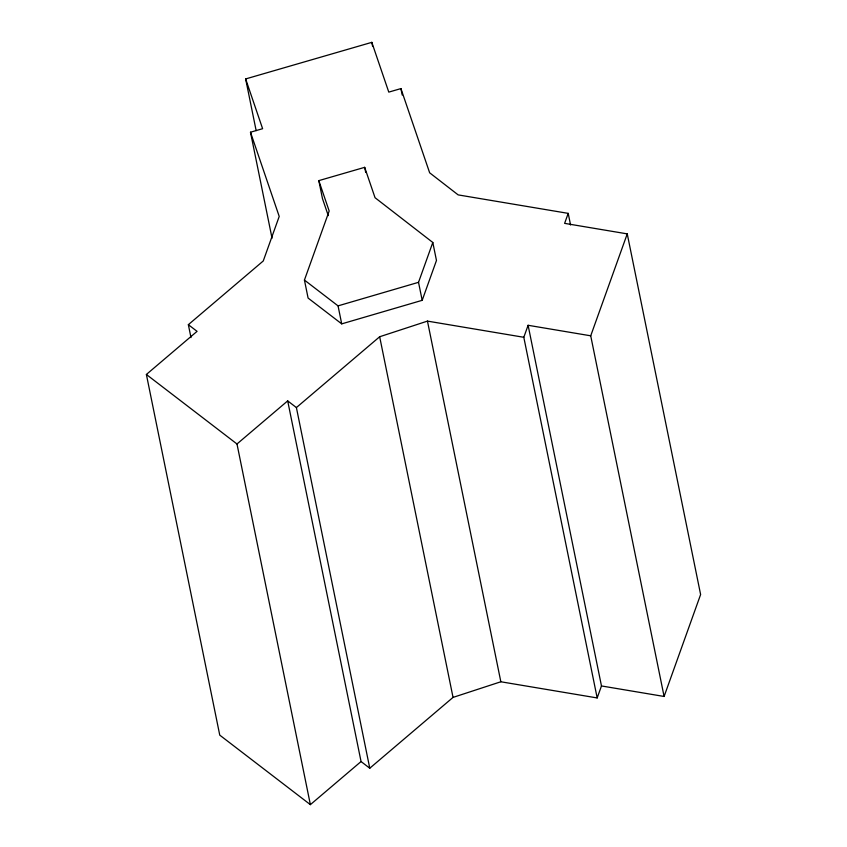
<?xml version="1.0" encoding="UTF-8"?>
<svg xmlns="http://www.w3.org/2000/svg" width="847" height="847" viewBox="0 0 847 847"><rect width="100%" height="100%" fill="white"/><g stroke="black" fill="none" stroke-linecap="round" stroke-linejoin="round"><path stroke-width="1.27" d="M304.433 280.071L329.176 211.009L318.811 180.633L364.676 167.335L375.041 197.711L432.806 242.475L436.47 260.474L422.187 300.325L341.712 323.872L308.096 298.07L304.433 280.071L338.048 305.873L341.712 323.872M422.187 300.325L418.524 282.326L432.806 242.475M361.055 761.538L310.373 804.65L236.991 443.987L287.684 400.885L361.055 761.538L369.768 768.229L453.039 697.399L500.842 681.771L597.177 697.939L523.806 337.286L528.105 325.29L590.719 335.804L664.101 696.467L601.476 685.954L528.105 325.29M256.154 130.65L245.641 78.94L371.812 42.35L388.784 92.111L400.917 88.596L429.651 172.799L458.163 194.895L568.21 213.37L564.621 223.364L627.246 233.878L700.617 594.53L664.101 696.467M590.719 335.804L627.246 233.878M597.177 697.939L601.476 685.954M190.988 337.604L188.352 324.676L263.258 260.971L279.214 216.43L250.49 132.217L262.612 128.702L245.641 78.94M310.373 804.65L219.754 735.132L146.383 374.469L197.065 331.357L188.352 324.676M369.768 768.229L296.397 407.566L379.668 336.746L427.46 321.108L523.806 337.286M338.048 305.873L418.524 282.326M287.684 400.885L296.397 407.566M146.383 374.469L236.991 443.987M328.276 215.636L322.474 198.621L318.811 180.633M568.21 213.37L570.571 225.006M400.917 88.596L402.23 95.055M371.812 42.35L372.595 46.225M427.46 321.108L500.842 681.771M364.676 167.335L365.713 172.47M379.668 336.746L453.039 697.399M250.49 132.217L272.046 238.219"/></g></svg>
